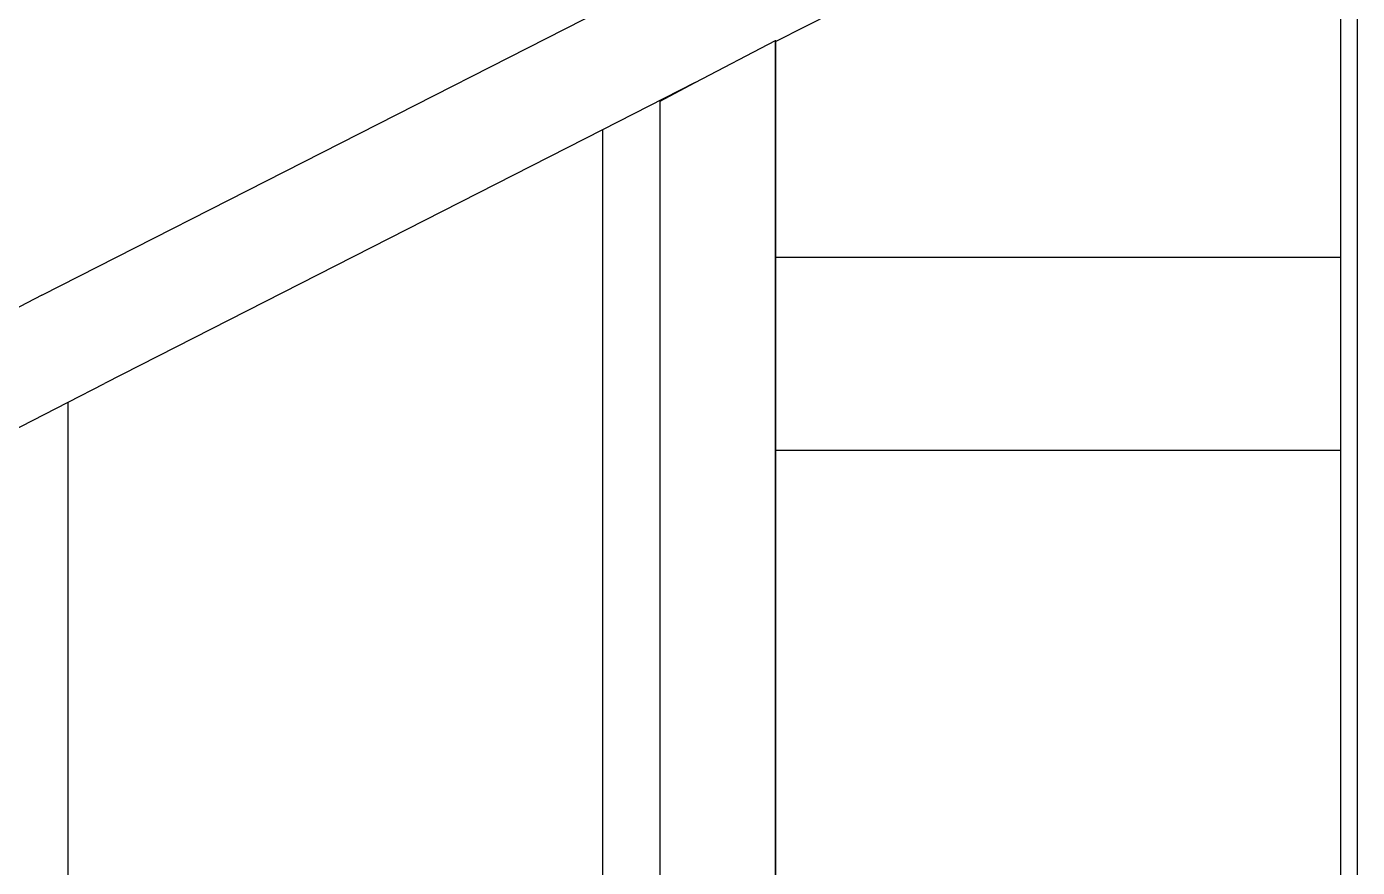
# Model space of a CAD drawing. Header units: millimetres. Extents: x 173236 to 801264, y -94969 to 615039.
# Drawn here: x 397119.9 to 397408.5, y -2545.5 to -2363.1 of the extents above; entities that cross this region are included whole.
import ezdxf

# ---------------------------------------------------------------- set-up
doc = ezdxf.new("R2010")
doc.units = ezdxf.units.MM
doc.header["$MEASUREMENT"] = 0
doc.layers.add('VOX-A-ELEV-1-NEAR', color=130, linetype='Continuous')
doc.layers.add('VOX-A-WALL-PATT', color=233, linetype='Continuous')

# ---------------------------------------------------------------- blocks, each defined once
blk = doc.blocks.new('west stsircase')
at = {"layer": 'VOX-A-WALL-PATT'}
for p, q in [((1461096, -2226.85), (1461096, -1949.2)), ((1461092.39, -2063.11), (1461092.39, -1955.91)), ((1461031.98, -1984.7), (1460969.89, -2016.32)), ((1460810.69, -2071.34), (1460932.27, -2009.42)), ((1460952.4, -2025.23), (1460969.82, -2016.08)), ((1460969.82, -2016.08), (1460969.89, -2016.08)), ((1460969.84, -2523.82), (1460969.82, -2016.08)), ((1460969.89, -2016.32), (1460969.89, -2016.08)), ((1460969.89, -2063.11), (1460969.89, -2016.32)), ((1460952.4, -2025.23), (1460932.27, -2035.48)), ((1460944.8, -2029.22), (1460952.4, -2025.23)), ((1460944.8, -2063.11), (1460944.8, -2029.22)), ((1460932.27, -2035.48), (1460824.25, -2090.49)), ((1460932.27, -2035.48), (1460932.27, -2361.39)), ((1460944.8, -2105.05), (1460944.8, -2063.11)), ((1460969.89, -2063.11), (1461092.39, -2063.11)), ((1460969.89, -2105.05), (1460969.89, -2063.11)), ((1461092.39, -2105.05), (1461092.39, -2063.11)), ((1460810.69, -2071.34), (1460754.51, -2100.19)), ((1460816.43, -2094.52), (1460824.25, -2090.49)), ((1460754.51, -2126.39), (1460816.43, -2094.52)), ((1460816.43, -2375.41), (1460816.43, -2094.52)), ((1460944.8, -2212.25), (1460944.8, -2105.05)), ((1461092.39, -2105.05), (1460969.89, -2105.05)), ((1460969.89, -2212.25), (1460969.89, -2105.05)), ((1461092.39, -2212.25), (1461092.39, -2105.05))]:
    blk.add_line(p, q, dxfattribs=at)

msp = doc.modelspace()

# ---------------------------------------------------------------- block references
at = {"layer": 'VOX-A-ELEV-1-NEAR'}
msp.add_blockref('west stsircase', (-1063687.48, -350), dxfattribs=at)

doc.saveas('drawing.dxf')
